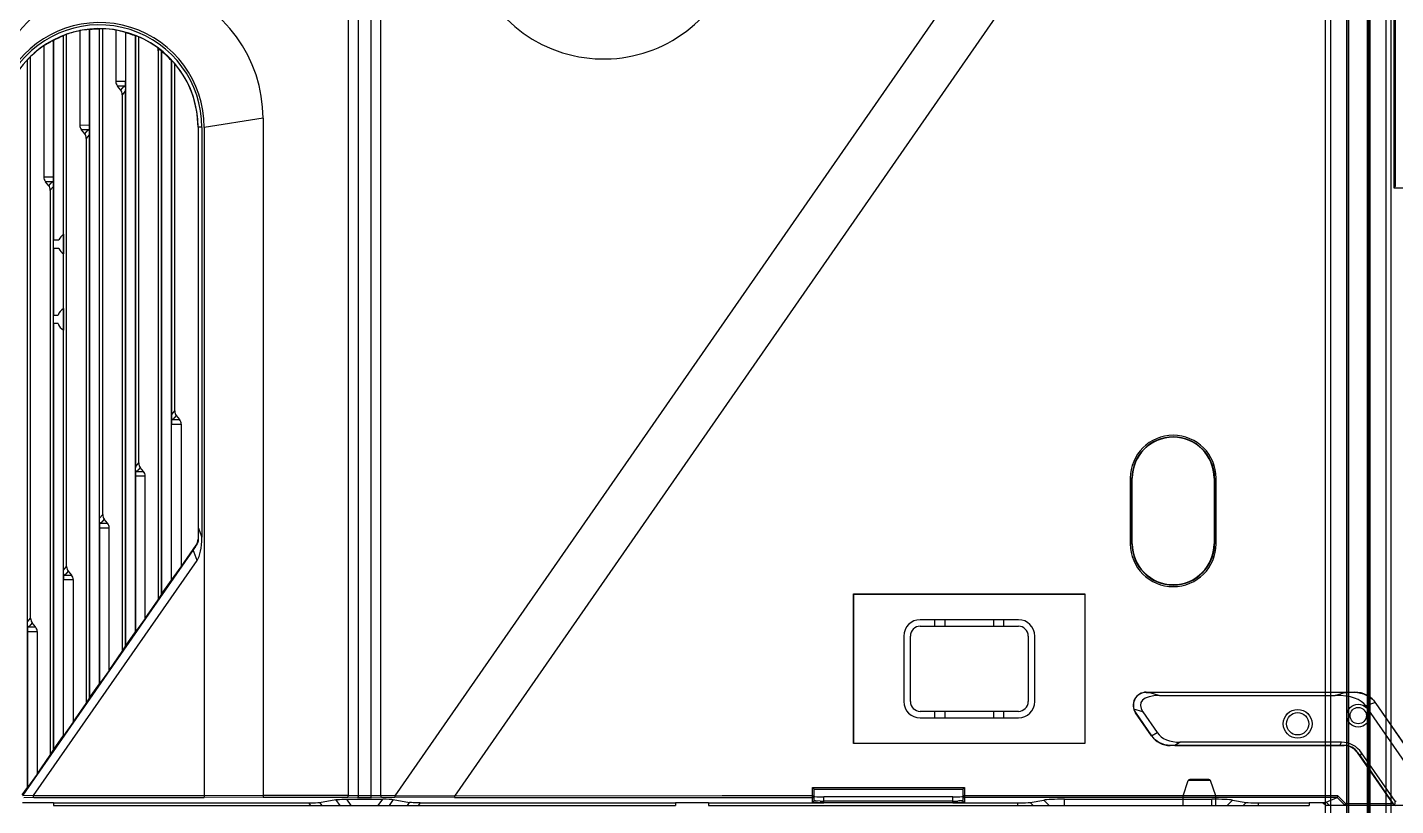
# Model space of a CAD drawing. Header units: millimetres. Extents: x 389 to 17466, y 310 to 5904.
# Drawn here: x 14310 to 14727.9, y 4533.6 to 4771.3 of the extents above; entities that cross this region are included whole.
import ezdxf

# ---------------------------------------------------------------- set-up
doc = ezdxf.new("R2010")
doc.units = ezdxf.units.MM

# ---------------------------------------------------------------- blocks, each defined once
blk = doc.blocks.new('aszfxn')
at = {"color": 7, "linetype": 'Continuous'}
for p, q in [((9650.37, 3308.69), (9651.96, 3313.36)), ((9658.74, 3313.36), (9651.96, 3313.36)), ((9658.26, 3313.69), (9652.43, 3313.69)), ((9660.32, 3308.69), (9658.74, 3313.36)), ((9650.37, 3305.69), (9650.37, 3308.69)), ((9660.32, 3308.69), (9650.37, 3308.69)), ((9660.32, 3305.69), (9660.32, 3308.69)), ((9717.32, 3271.69), (9409.6, 2828.73)), ((9717.42, 3245.55), (9427.79, 2828.63)), ((9395.35, 3228.19), (9395.35, 2828.75)), ((9405.35, 2828.75), (9405.35, 3228.19)), ((9398.35, 3226.17), (9398.35, 2828.65)), ((9402.35, 2828.65), (9402.35, 3226.17)), ((9714.78, 3076.97), (9714.78, 3014.42)), ((9715.28, 3014.92), (9715.28, 3076.47)), ((9305.29, 3017.65), (9305.29, 3059.43)), ((9305.29, 3059.43), (9305.35, 3059.4)), ((9305.35, 3059.4), (9305.35, 2998.47)), ((9308.43, 3060.91), (9308.35, 3060.78)), ((9308.35, 3000.16), (9308.35, 3060.78)), ((9308.43, 2897.67), (9308.43, 3060.91)), ((9309.35, 2898.75), (9309.35, 3061.3)), ((9313.35, 3062.4), (9313.35, 3033.49)), ((9316.29, 3033.48), (9316.29, 3062.76)), ((9316.29, 3062.76), (9316.35, 3062.71)), ((9316.35, 3062.71), (9316.35, 2858.59)), ((9319.43, 3062.94), (9319.35, 3062.86)), ((9319.35, 2862.91), (9319.35, 3062.86)), ((9319.43, 2913.5), (9319.43, 3062.94)), ((9320.35, 2914.59), (9320.35, 3062.98)), ((9324.35, 3062.58), (9324.35, 3046.86)), ((9327.29, 3061.86), (9327.29, 3046.85)), ((9327.29, 3061.86), (9327.35, 3061.79)), ((9327.35, 3061.79), (9327.35, 2874.42)), ((9330.43, 3060.84), (9330.35, 3060.78)), ((9330.35, 2878.74), (9330.35, 3060.78)), ((9330.43, 2929.34), (9330.43, 3060.84)), ((9331.35, 3060.51), (9330.43, 3060.84)), ((9331.35, 2930.42), (9331.35, 3060.51)), ((9302.35, 3057.73), (9302.35, 3017.65)), ((9337.75, 3056.69), (9337.19, 3057.13)), ((9337.75, 3056.69), (9337.35, 3056.21)), ((9337.35, 3056.21), (9337.35, 2888.59)), ((9338.26, 3056.25), (9337.75, 3056.69)), ((9338.26, 3056.25), (9338.26, 2889.99)), ((9338.26, 3056.25), (9338.35, 3056.08)), ((9338.35, 3056.08), (9338.35, 2890.26)), ((9297.35, 3053.26), (9297.43, 3053.47)), ((9297.35, 2831.24), (9297.35, 3053.26)), ((9298.35, 3054.47), (9297.43, 3053.47)), ((9297.43, 2881.83), (9297.43, 3053.47)), ((9298.35, 2882.92), (9298.35, 3054.47)), ((9341.43, 3053.3), (9341.35, 3053.26)), ((9341.35, 2894.58), (9341.35, 3053.26)), ((9341.43, 2945.17), (9341.43, 3053.3)), ((9342.35, 3052.34), (9341.43, 3053.3)), ((9342.35, 2946.26), (9342.35, 3052.34)), ((9327.29, 3046.85), (9324.35, 3046.86)), ((9325.91, 3044.25), (9324.9, 3045.47)), ((9326.92, 3045.47), (9324.9, 3045.47)), ((9325.91, 3044.25), (9326.92, 3045.47)), ((9327.26, 3043.94), (9326.35, 3042.83)), ((9326.35, 3042.83), (9326.35, 2872.76)), ((9326.92, 3045.47), (9327.28, 3045.74)), ((9327.26, 3043.92), (9327.26, 2874.16)), ((9369.35, 3035.63), (9351.35, 3032.87)), ((9369.35, 3035.63), (9369.35, 2828.75)), ((9316.29, 3033.48), (9313.35, 3033.49)), ((9314.91, 3030.88), (9313.9, 3032.1)), ((9315.92, 3032.1), (9313.9, 3032.1)), ((9314.91, 3030.88), (9315.92, 3032.1)), ((9316.26, 3030.57), (9315.35, 3029.46)), ((9315.92, 3032.1), (9316.28, 3032.37)), ((9316.26, 3030.55), (9316.26, 2858.33)), ((9349.48, 3032.87), (9349.48, 2907.03)), ((9349.51, 3032.87), (9349.48, 3032.87)), ((9349.51, 3032.88), (9349.51, 2910.64)), ((9350.65, 3032.88), (9349.51, 3032.88)), ((9350.65, 3032.85), (9350.65, 2907.68)), ((9351.35, 3032.87), (9351.35, 2828.65)), ((9315.35, 3029.46), (9315.35, 2856.92)), ((9305.29, 3017.65), (9302.35, 3017.65)), ((9303.91, 3015.04), (9302.9, 3016.26)), ((9304.92, 3016.26), (9302.9, 3016.26)), ((9303.91, 3015.04), (9304.92, 3016.26)), ((9305.26, 3014.73), (9304.35, 3013.63)), ((9304.35, 3013.63), (9304.35, 2841.09)), ((9304.92, 3016.26), (9305.28, 3016.53)), ((9305.26, 3014.71), (9305.26, 2842.49)), ((9714.78, 3014.42), (9715.2, 3014.85)), ((9714.78, 3014.42), (9717.9, 3014.42)), ((9715.2, 3014.85), (9715.18, 3014.82)), ((9305.31, 2995.91), (9305.31, 2998.48)), ((9305.31, 2998.48), (9307, 2998.48)), ((9308.38, 3000.19), (9308.38, 2994.19)), ((9307, 2995.91), (9305.31, 2995.91)), ((9305.35, 2995.92), (9305.35, 2975.47)), ((9308.35, 2977.46), (9308.35, 2994.23)), ((9308.38, 2977.49), (9308.38, 2970.9)), ((9305.31, 2972.91), (9305.31, 2975.48)), ((9305.31, 2975.48), (9306.73, 2975.48)), ((9306.73, 2972.91), (9305.31, 2972.91)), ((9305.35, 2972.92), (9305.35, 2842.76)), ((9308.35, 2847.07), (9308.35, 2970.93)), ((9341.77, 2943.62), (9341.41, 2943.35)), ((9341.43, 2945.15), (9342.35, 2946.26)), ((9342.78, 2944.84), (9341.77, 2943.62)), ((9341.77, 2943.62), (9343.79, 2943.62)), ((9342.78, 2944.84), (9343.79, 2943.62)), ((9341.4, 2894.56), (9341.4, 2942.24)), ((9341.4, 2942.23), (9344.35, 2942.23)), ((9344.35, 2942.23), (9344.35, 2898.67)), ((9330.43, 2929.31), (9331.35, 2930.42)), ((9330.4, 2926.4), (9333.35, 2926.4)), ((9330.4, 2926.4), (9330.4, 2878.73)), ((9330.77, 2927.79), (9330.41, 2927.52)), ((9331.78, 2929.01), (9330.77, 2927.79)), ((9330.77, 2927.79), (9332.79, 2927.78)), ((9332.79, 2927.78), (9331.78, 2929.01)), ((9333.35, 2882.83), (9333.35, 2926.4)), ((9634.23, 2925.69), (9634.85, 2925.69)), ((9634.23, 2925.69), (9634.23, 2905.69)), ((9634.73, 2905.69), (9634.73, 2925.69)), ((9634.85, 2905.69), (9634.85, 2925.69)), ((9659.85, 2925.69), (9660.46, 2925.69)), ((9659.85, 2925.69), (9659.85, 2905.69)), ((9659.97, 2925.69), (9659.97, 2905.69)), ((9660.46, 2905.69), (9660.46, 2925.69)), ((9319.43, 2913.48), (9320.35, 2914.59)), ((9320.78, 2913.17), (9319.77, 2911.95)), ((9321.79, 2911.95), (9320.78, 2913.17)), ((9319.4, 2910.56), (9322.35, 2910.56)), ((9319.4, 2910.56), (9319.4, 2862.89)), ((9319.77, 2911.95), (9319.41, 2911.68)), ((9319.77, 2911.95), (9321.79, 2911.95)), ((9322.35, 2867), (9322.35, 2910.56)), ((9349.51, 2910.64), (9350.65, 2907.68)), ((9344.35, 2898.67), (9348.92, 2905.25)), ((9348.92, 2905.25), (9348.95, 2905.23)), ((9349.52, 2907.03), (9349.48, 2907.03)), ((9634.85, 2905.69), (9634.23, 2905.69)), ((9660.46, 2905.69), (9659.85, 2905.69)), ((9347.95, 2903.8), (9295.92, 2828.91)), ((9299.26, 2828.74), (9349.18, 2900.59)), ((9349.18, 2900.59), (9347.95, 2903.8)), ((9308.43, 2897.64), (9309.35, 2898.75)), ((9309.78, 2897.34), (9308.77, 2896.12)), ((9309.78, 2897.34), (9310.79, 2896.11)), ((9341.4, 2894.56), (9344.35, 2898.67)), ((9308.4, 2847.06), (9308.4, 2894.74)), ((9308.4, 2894.73), (9311.35, 2894.73)), ((9308.77, 2896.12), (9308.41, 2895.85)), ((9308.77, 2896.12), (9310.79, 2896.11)), ((9311.35, 2894.73), (9311.35, 2851.16)), ((9338.35, 2890.26), (9341.35, 2894.58)), ((9341.4, 2894.56), (9341.35, 2894.58)), ((9333.35, 2882.83), (9337.35, 2888.59)), ((9337.35, 2888.59), (9338.26, 2889.99)), ((9338.26, 2889.99), (9338.35, 2890.26)), ((9549.7, 2890.34), (9620.39, 2890.34)), ((9549.75, 2890.29), (9549.7, 2890.34)), ((9549.7, 2844.65), (9549.7, 2890.34)), ((9549.75, 2890.29), (9620.35, 2890.29)), ((9549.75, 2844.69), (9549.75, 2890.29)), ((9620.35, 2890.29), (9620.39, 2890.34)), ((9620.35, 2890.29), (9620.35, 2844.69)), ((9620.39, 2890.34), (9620.39, 2844.65)), ((9297.77, 2880.28), (9297.41, 2880.02)), ((9297.43, 2881.81), (9298.35, 2882.92)), ((9298.78, 2881.5), (9297.77, 2880.28)), ((9297.77, 2880.28), (9299.79, 2880.28)), ((9299.79, 2880.28), (9298.78, 2881.5)), ((9333.35, 2882.83), (9330.4, 2878.73)), ((9600.05, 2882.49), (9570.05, 2882.49)), ((9570.05, 2880.49), (9600.05, 2880.49)), ((9574.55, 2880.49), (9574.55, 2882.49)), ((9577.55, 2882.49), (9577.55, 2880.49)), ((9592.55, 2880.49), (9592.55, 2882.49)), ((9595.55, 2882.49), (9595.55, 2880.49)), ((9297.4, 2878.9), (9300.35, 2878.89)), ((9297.4, 2878.9), (9297.4, 2831.22)), ((9300.35, 2878.89), (9300.35, 2835.33)), ((9327.35, 2874.42), (9330.35, 2878.74)), ((9330.4, 2878.73), (9330.35, 2878.74)), ((9565.05, 2877.49), (9565.05, 2857.49)), ((9567.05, 2857.49), (9567.05, 2877.49)), ((9603.05, 2877.49), (9603.05, 2857.49)), ((9605.05, 2857.49), (9605.05, 2877.49)), ((9322.35, 2867), (9326.35, 2872.76)), ((9326.35, 2872.76), (9327.26, 2874.16)), ((9327.26, 2874.16), (9327.35, 2874.42)), ((9316.35, 2858.59), (9319.35, 2862.91)), ((9319.4, 2862.89), (9319.35, 2862.91)), ((9322.35, 2867), (9319.4, 2862.89)), ((9639.1, 2860.34), (9702.78, 2860.34)), ((9639.1, 2860.29), (9639.1, 2860.34)), ((9699.65, 2860.29), (9640.16, 2860.29)), ((9640.16, 2860.29), (9643.11, 2859.34)), ((9643.11, 2859.34), (9696.86, 2859.34)), ((9696.86, 2859.34), (9699.65, 2860.29)), ((9702.78, 2860.34), (9702.78, 2860.3)), ((9311.35, 2851.16), (9315.35, 2856.92)), ((9315.35, 2856.92), (9316.26, 2858.33)), ((9316.26, 2858.33), (9316.35, 2858.59)), ((9600.05, 2854.49), (9570.05, 2854.49)), ((9574.55, 2852.49), (9574.55, 2854.49)), ((9577.55, 2854.49), (9577.55, 2852.49)), ((9592.55, 2852.49), (9592.55, 2854.49)), ((9595.55, 2854.49), (9595.55, 2852.49)), ((9638.09, 2854.29), (9635.34, 2855.17)), ((9709.09, 2857.17), (9706.19, 2856.19)), ((9719.85, 2836.52), (9706.19, 2856.19)), ((9709.3, 2856.88), (9709.35, 2856.91)), ((9720.03, 2841.42), (9709.3, 2856.88)), ((9719.85, 2841.78), (9709.35, 2856.91)), ((9311.35, 2851.16), (9308.4, 2847.06)), ((9570.05, 2852.49), (9600.05, 2852.49)), ((9635.81, 2854.06), (9635.86, 2854.09)), ((9640.68, 2847.05), (9635.81, 2854.06)), ((9635.86, 2854.09), (9640.76, 2847.04)), ((9638.09, 2854.29), (9642.47, 2847.98)), ((9305.35, 2842.76), (9308.35, 2847.07)), ((9308.4, 2847.06), (9308.35, 2847.07)), ((9640.68, 2847.05), (9640.76, 2847.04)), ((9640.76, 2847.04), (9642.47, 2847.98)), ((9304.35, 2841.09), (9305.26, 2842.49)), ((9305.26, 2842.49), (9305.35, 2842.76)), ((9549.75, 2844.69), (9549.7, 2844.65)), ((9620.39, 2844.65), (9549.7, 2844.65)), ((9620.35, 2844.69), (9549.75, 2844.69)), ((9620.35, 2844.69), (9620.39, 2844.65)), ((9646.43, 2844.04), (9646.43, 2844.09)), ((9699.52, 2844.04), (9646.43, 2844.04)), ((9649.47, 2845.04), (9647.83, 2844.1)), ((9647.83, 2844.1), (9698.25, 2844.1)), ((9698.74, 2845.04), (9649.47, 2845.04)), ((9698.25, 2844.1), (9698.74, 2845.04)), ((9699.52, 2844.1), (9699.52, 2844.04)), ((9300.35, 2835.33), (9304.35, 2841.09)), ((9703.63, 2841.89), (9703.67, 2841.93)), ((9714.52, 2826.19), (9703.63, 2841.89)), ((9704.89, 2841.82), (9704.4, 2840.88)), ((9704.4, 2840.88), (9714.76, 2825.95)), ((9715.13, 2827.08), (9704.89, 2841.82)), ((9300.35, 2835.33), (9297.4, 2831.22)), ((9295.8, 2829.02), (9297.35, 2831.24)), ((9297.4, 2831.22), (9297.35, 2831.24)), ((9537.15, 2831.19), (9583.55, 2831.19)), ((9537.65, 2830.69), (9537.15, 2831.19)), ((9537.15, 2826.76), (9537.15, 2831.19)), ((9537.65, 2830.69), (9583.05, 2830.69)), ((9537.65, 2827.26), (9537.65, 2830.69)), ((9583.05, 2830.69), (9583.55, 2831.19)), ((9583.05, 2830.69), (9583.05, 2827.26)), ((9583.55, 2831.19), (9583.55, 2826.76)), ((9299.26, 2828.74), (9295.84, 2828.69)), ((9295.85, 2826.6), (9304.85, 2826.6)), ((9299.3, 2828.15), (9296.3, 2828.1)), ((9301.29, 2828.67), (9299.23, 2828.65)), ((9299.3, 2828.15), (9351.38, 2828.15)), ((9351.35, 2828.65), (9301.29, 2828.67)), ((9305.35, 2826.54), (9383.36, 2826.54)), ((9305.35, 2826.54), (9305.35, 2825.69)), ((9305.35, 2825.69), (9495.35, 2825.69)), ((9369.35, 2828.75), (9351.35, 2828.65)), ((9351.35, 2828.65), (9351.36, 2828.27)), ((9369.38, 2828.25), (9351.38, 2828.15)), ((9395.35, 2828.75), (9369.35, 2828.75)), ((9369.35, 2828.75), (9369.36, 2828.33)), ((9369.38, 2828.25), (9395.2, 2828.25)), ((9383.95, 2825.69), (9383.36, 2826.54)), ((9386.59, 2826.67), (9391.58, 2827.52)), ((9386.59, 2826.67), (9387.27, 2825.69)), ((9392.86, 2825.69), (9391.58, 2827.52)), ((9394.8, 2827.64), (9405.88, 2827.64)), ((9394.82, 2827.64), (9396.18, 2825.69)), ((9398.2, 2828.15), (9395.2, 2828.25)), ((9398.35, 2828.65), (9395.35, 2828.75)), ((9398.2, 2828.15), (9402.5, 2828.15)), ((9402.35, 2828.65), (9398.35, 2828.65)), ((9405.35, 2828.75), (9402.35, 2828.65)), ((9405.5, 2828.25), (9402.5, 2828.15)), ((9404.51, 2825.69), (9405.88, 2827.64)), ((9409.6, 2828.73), (9405.35, 2828.75)), ((9405.5, 2828.25), (9409.57, 2828.25)), ((9409.11, 2827.52), (9407.83, 2825.69)), ((9409.11, 2827.52), (9414.1, 2826.67)), ((9427.77, 2828.15), (9409.57, 2828.25)), ((9409.6, 2828.73), (9409.59, 2828.33)), ((9427.79, 2828.63), (9409.6, 2828.73)), ((9413.42, 2825.69), (9414.1, 2826.67)), ((9417.33, 2826.54), (9416.74, 2825.69)), ((9417.32, 2826.54), (9495.35, 2826.54)), ((9427.77, 2828.15), (9537.15, 2828.15)), ((9427.79, 2828.63), (9427.78, 2828.22)), ((9509.61, 2828.65), (9427.79, 2828.63)), ((9495.35, 2826.54), (9495.35, 2825.69)), ((9495.85, 2826.6), (9504.85, 2826.6)), ((9505.35, 2826.54), (9540.65, 2826.54)), ((9505.35, 2826.54), (9505.35, 2825.69)), ((9505.35, 2825.69), (9688.85, 2825.69)), ((9537.15, 2828.65), (9509.61, 2828.65)), ((9537.15, 2828.65), (9537.65, 2828.65)), ((9537.15, 2828.15), (9537.31, 2828.17)), ((9537.25, 2826.71), (9537.15, 2826.76)), ((9539.52, 2827.09), (9538.05, 2827.17)), ((9540.65, 2826.57), (9538.69, 2826.61)), ((9580.05, 2828.4), (9540.65, 2828.4)), ((9540.65, 2826.57), (9540.65, 2828.4)), ((9580.05, 2827.07), (9540.65, 2827.07)), ((9580.05, 2826.57), (9540.65, 2826.57)), ((9580.05, 2826.57), (9580.05, 2828.4)), ((9582, 2826.61), (9580.05, 2826.57)), ((9580.05, 2826.54), (9599.85, 2826.54)), ((9697.63, 2828.65), (9583.05, 2828.65)), ((9583.1, 2827.03), (9583.05, 2827.26)), ((9583.38, 2828.18), (9583.55, 2828.15)), ((9697.42, 2828.15), (9583.55, 2828.15)), ((9599.85, 2825.69), (9599.85, 2826.54)), ((9603.61, 2826.68), (9607.83, 2827.4)), ((9603.61, 2826.68), (9604.54, 2825.69)), ((9609.43, 2825.69), (9607.83, 2827.4)), ((9614.13, 2827.64), (9659.13, 2827.64)), ((9614.13, 2825.69), (9614.13, 2827.64)), ((9659.13, 2825.69), (9659.13, 2827.64)), ((9665.43, 2827.4), (9663.82, 2825.69)), ((9665.43, 2827.4), (9669.64, 2826.68)), ((9668.71, 2825.69), (9669.64, 2826.68)), ((9673.41, 2826.54), (9688.85, 2826.54)), ((9673.41, 2825.69), (9673.41, 2826.54)), ((9688.85, 2826.54), (9688.85, 2825.69)), ((9689.35, 2826.6), (9692.94, 2826.6)), ((9692.94, 2826.6), (9694.16, 2825.69)), ((9694.07, 2826.72), (9697.42, 2828.15)), ((9694.07, 2826.72), (9695.08, 2825.69)), ((9715.09, 2825.69), (9694.16, 2825.69)), ((9697.42, 2828.15), (9699.91, 2825.69)), ((9697.63, 2828.65), (9697.46, 2828.23)), ((9697.63, 2828.65), (9700.12, 2826.19)), ((9714.52, 2826.19), (9700.12, 2826.19)), ((9714.71, 2825.9), (9714.52, 2826.19)), ((9715.09, 2825.69), (9714.71, 2825.9)), ((9714.89, 2825.89), (9714.76, 2825.95)), ((9715.13, 2827.08), (9714.89, 2825.89)), ((9714.89, 2825.89), (9715.24, 2825.69)), ((9715.13, 2827.08), (9715.42, 2827.1)), ((9720.05, 2825.69), (9715.24, 2825.69))]:
    blk.add_line(p, q, dxfattribs=at)
blk.add_lwpolyline([(9299.23, 2828.65), (9299.23, 2828.68), (9299.24, 2828.71), (9299.26, 2828.74)], dxfattribs=at)
for centre, radius in [((9685.35, 2850.69), 4.4), ((9703.85, 2853.19), 3.5), ((9703.85, 2853.19), 2.5), ((9685.35, 2850.69), 3.4)]:
    blk.add_circle(centre, radius, dxfattribs=at)
for centre, radius, start, end in [((9652.43, 3313.19), 0.5, 90, 161.222), ((9658.26, 3313.19), 0.5, 18.778, 90), ((9319.35, 3032.87), 31.3, 359.9717, 145.2427), ((9319.35, 3032.87), 30.16, 0.002, 145.2106), ((9319.35, 3032.87), 30, 111.5108, 117.8263), ((9320.98, 3032.82), 30.77, 112.2187, 114.0761), ((9319.35, 3032.87), 30.13, 101.488, 109.3829), ((9319.35, 3032.87), 30, 89.9998, 95.7412), ((9320.95, 3032.79), 30.19, 91.1352, 92.8766), ((9319.35, 3032.87), 30.13, 80.446, 88.0971), ((9319.35, 3032.87), 30, 68.4882, 74.5337), ((9319.35, 3032.87), 30.13, 53.6641, 66.5271), ((9319.35, 3032.87), 30.13, 124.3651, 134.2022), ((9319.35, 3032.87), 30, 42.8243, 50.6844), ((9319.35, 3032.87), 30.13, 0.0007, 40.2371), ((9263.8, 3046.84), 63.49, 359.0027, 0.0077), ((9323.53, 3041.8), 4.99, 41.4686, 47.265), ((9408.58, 3043.88), 81.31, 179.1384, 179.9765), ((9455.09, 3043.27), 127.83, 178.8935, 179.1744), ((9312.53, 3028.43), 4.99, 41.4688, 47.265), ((9397.58, 3030.51), 81.31, 179.1384, 179.9765), ((9444.09, 3029.9), 127.83, 178.8935, 179.1743), ((9252.8, 3033.47), 63.49, 359.0027, 0.0077), ((9241.82, 3017.63), 63.47, 359.0025, 0.0075), ((9301.53, 3012.6), 4.99, 41.468, 47.2637), ((9386.57, 3014.68), 81.31, 179.1383, 179.9765), ((9433.08, 3014.06), 127.82, 178.8935, 179.1743), ((9310.35, 2997.19), 3.59, 123.2, 159.014), ((9310.35, 2997.19), 3.59, 200.986, 236.8), ((9310.35, 2974.19), 3.84, 120.7885, 160.44), ((9310.35, 2974.19), 3.84, 199.56, 239.2115), ((9404.87, 2942.25), 63.47, 179.0025, 180.0075), ((9213.64, 2945.82), 127.8, 358.8935, 359.1743), ((9260.12, 2945.2), 81.31, 359.1383, 359.9765), ((9345.16, 2947.29), 4.99, 221.468, 227.2637), ((9647.35, 2925.69), 13.11, 0, 180), ((9647.35, 2925.69), 12.62, 0, 180), ((9647.35, 2925.69), 12.5, 0, 180), ((9393.87, 2926.41), 63.47, 179.0025, 180.0075), ((9202.62, 2929.99), 127.81, 358.8935, 359.1743), ((9249.12, 2929.37), 81.31, 359.1383, 359.9765), ((9334.16, 2931.45), 4.99, 221.468, 227.2637), ((9238.12, 2913.53), 81.31, 359.1383, 359.9765), ((9382.87, 2910.58), 63.47, 179.0025, 180.0075), ((9191.62, 2914.15), 127.82, 358.8935, 359.1743), ((9323.16, 2915.62), 4.99, 221.468, 227.2637), ((9346.35, 2907.03), 3.13, 325.2126, 0), ((9647.35, 2905.69), 13.11, 180, 0), ((9647.35, 2905.69), 12.62, 180, 0), ((9647.35, 2905.69), 12.5, 180, 0), ((9180.62, 2898.32), 127.82, 358.8935, 359.1743), ((9227.12, 2897.7), 81.31, 359.1383, 359.9765), ((9312.16, 2899.78), 4.99, 221.468, 227.2637), ((9371.87, 2894.74), 63.47, 179.0025, 180.0075), ((9360.87, 2878.91), 63.47, 179.0025, 180.0075), ((9169.62, 2882.49), 127.81, 358.8935, 359.1743), ((9216.12, 2881.87), 81.31, 359.1383, 359.9765), ((9301.16, 2883.95), 4.99, 221.468, 227.2637), ((9570.05, 2877.49), 5, 90, 180), ((9570.05, 2877.49), 3, 90, 180), ((9600.05, 2877.49), 5, 0, 90), ((9600.05, 2877.49), 3, 0, 90), ((9639.1, 2856.34), 4, 90, 214.7691), ((9702.78, 2852.34), 8, 34.7691, 90), ((9570.05, 2857.49), 5, 180, 270), ((9570.05, 2857.49), 3, 180, 270), ((9600.05, 2857.49), 5, 270, 0), ((9600.05, 2857.49), 3, 270, 0), ((9646.43, 2851.04), 7, 214.7691, 270), ((9699.52, 2839.04), 5, 34.7691, 90), ((9540.63, 2872.73), 45.65, 268.6134, 270.0243), ((9580.05, 2874.74), 47.67, 269.9939, 270.8638), ((9580.2, 2865.78), 38.71, 270.8384, 271.9727), ((9581.03, 2855.21), 28.62, 271.9568, 273.2231)]:
    blk.add_arc(centre, radius, start, end, dxfattribs=at)
for centre, major_axis, ratio, start_param, end_param in [((9473.35, 3095.75), (23.96, 34.49), 1, -4.105234, -1.570797), ((9327.35, 3035.63), (34.49, -23.96), 1, 0.607154, 3.141593), ((9319.35, 3032.87), (26.28, -18.26), 1, 0.607155, 3.141592), ((9333.39, 3053.82), (3.32, 4.02), 0.537373, -0.576354, -0.295913), ((9333.29, 3046.85), (8.94, -0.01), 0.447214, -3.141178, -2.787076), ((9322.39, 3040.44), (3.32, 4.01), 0.537547, -0.576152, -0.102517), ((9322.29, 3033.48), (8.94, -0.01), 0.447215, -3.141181, -2.787079), ((9311.39, 3027.07), (3.32, 4.01), 0.537547, -0.576152, -0.102517), ((9311.29, 3017.64), (8.94, -0.01), 0.447213, -3.141155, -2.787056), ((9300.39, 3011.23), (3.32, 4.01), 0.537556, -0.576141, -0.102519), ((9346.31, 2948.65), (-3.32, -4.01), 0.537556, -0.576141, -0.102519), ((9335.4, 2942.24), (8.94, -0.01), 0.447213, 0.000438, 0.354537), ((9335.31, 2932.81), (-3.32, -4.01), 0.537556, -0.576141, -0.102519), ((9324.4, 2926.4), (8.94, -0.01), 0.447213, 0.000438, 0.354537), ((9324.31, 2916.98), (-3.32, -4.01), 0.537556, -0.576141, -0.102519), ((9313.4, 2910.57), (8.94, -0.01), 0.447213, 0.000438, 0.354537), ((9350.2, 2892.96), (-0.42, 28.97), 0.018837, 0.913993, 1.063127), ((9346.96, 2901.39), (6.85, 10.06), 0.045196, 1.21086, 1.360671), ((9334.25, 2934.52), (13.48, -35.13), 0.265736, 0.178762, 0.605557), ((9313.31, 2901.15), (-3.32, -4.01), 0.537556, -0.576141, -0.102519), ((9302.4, 2894.73), (8.94, -0.01), 0.447213, 0.000438, 0.354537), ((9302.31, 2885.31), (-3.32, -4.01), 0.537556, -0.576141, -0.102519), ((9291.4, 2878.9), (8.94, -0.01), 0.447213, 0.000438, 0.354537), ((9648.9, 2853.33), (11.47, -3.66), 0.415384, 2.226602, 3.637656), ((9626.1, 2860.62), (17.26, -0.27), 0.011165, -0.717804, -0.618901), ((9687.01, 2848.53), (-19.69, -6.66), 0.433035, -3.017333, -2.233679), ((9723.57, 2860.89), (29.51, 0.48), 0.011866, -2.515787, -2.352766), ((9639.02, 2856.29), (3.16, 2.19), 0.999657, 2.829105, 3.141593), ((9702.89, 2852.42), (6.42, 4.45), 0.999848, 0, 0.046419), ((9655.26, 2855.86), (13.04, 7.49), 0.5986, -3.09043, -2.335701), ((9633.75, 2843.5), (18.83, 0.45), 0.021083, 0.726126, 0.83142), ((9702.48, 2844.69), (10.28, 0.25), 0.052972, -1.996088, -1.863819), ((9697, 2834.22), (5.22, 9.98), 0.799087, -0.395949, 0.395949), ((9702.48, 2844.69), (-5.66, 8.59), 0.052972, -4.419367, -4.287098), ((9304.85, 2826.57), (0.5, 0), 0.052408, 0, 1.570796), ((9380.61, 2826.93), (6.22, -0.17), 0.056354, -1.11136, -0.276134), ((9403.13, 2827.25), (6.22, 0.17), 0.056354, 0.276134, 1.11136), ((9495.85, 2826.57), (0.5, 0), 0.052408, 1.570796, 3.141593), ((9504.85, 2826.57), (0.5, 0), 0.052408, 0, 1.570796), ((9540.65, 2828.46), (3, 0), 0.017455, 3.141593, 4.712389), ((9580.05, 2828.46), (3, 0), 0.017455, -1.570796, 0), ((9599.85, 2826.75), (3.94, 0), 0.05248, -1.570796, -0.299349), ((9614.13, 2827.3), (6.6, 0), 0.05248, 1.570796, 2.842244), ((9659.13, 2827.3), (6.6, 0), 0.05248, 0.299349, 1.570796), ((9673.41, 2826.75), (3.94, 0), 0.05248, -2.842244, -1.570796), ((9689.35, 2826.57), (0.5, 0), 0.052408, 1.570796, 3.141593), ((9690.16, 2826.75), (3.94, 0), 0.05248, -0.785693, -0.122661)]:
    blk.add_ellipse(centre, major_axis=major_axis, ratio=ratio, start_param=start_param, end_param=end_param, dxfattribs=at)
for points in [[(9305.29, 3059.43), (9304.28, 3058.92), (9303.3, 3058.35), (9302.35, 3057.73)], [(9316.29, 3062.76), (9315.31, 3062.69), (9314.32, 3062.57), (9313.35, 3062.4)], [(9327.29, 3061.86), (9326.33, 3062.15), (9325.34, 3062.39), (9324.35, 3062.58)], [(9349.52, 2907.03), (9349.52, 2906.4), (9349.31, 2905.74), (9348.95, 2905.23)], [(9583.05, 2828.65), (9583.05, 2828.47), (9583.2, 2828.16), (9583.36, 2828.22)], [(9583.55, 2826.76), (9583.38, 2826.76), (9583.09, 2826.86), (9583.12, 2827.03)]]:
    blk.add_open_spline(points, degree=3, dxfattribs=at)
for points, knots in [([(9639.1, 2860.29), (9637.92, 2860.29), (9635.42, 2859.05), (9634.99, 2856.31), (9635.34, 2855.17)], [0, 0, 0, 0, 0.499491, 1, 1, 1, 1]), ([(9702.78, 2860.3), (9703.98, 2860.3), (9706.43, 2859.73), (9708.36, 2858.13), (9709.09, 2857.17)], [0, 0, 0, 0, 0.499878, 1, 1, 1, 1]), ([(9646.43, 2844.09), (9645.34, 2844.09), (9643.11, 2844.62), (9641.39, 2846.14), (9640.76, 2847.04)], [0, 0, 0, 0, 0.499774, 1, 1, 1, 1]), ([(9703.67, 2841.93), (9703.22, 2842.59), (9701.97, 2843.73), (9700.32, 2844.11), (9699.52, 2844.1)], [0, 0, 0, 0, 0.500003, 1, 1, 1, 1]), ([(9299.3, 2828.15), (9299.28, 2828.15), (9299.24, 2828.31), (9299.24, 2828.43), (9299.23, 2828.56)], [0, 0, 0, 0, 0.093991, 1, 1, 1, 1]), ([(9391.58, 2827.52), (9391.73, 2827.54), (9392.8, 2827.64), (9393.88, 2827.64), (9394.8, 2827.64)], [0, 0, 0, 0, 0.140889, 1, 1, 1, 1]), ([(9395.2, 2828.25), (9395.22, 2828.25), (9395.34, 2828.35), (9395.34, 2828.53), (9395.31, 2828.66)], [0, 0, 0, 0, 0.135315, 1, 1, 1, 1]), ([(9398.35, 2828.65), (9398.35, 2828.59), (9398.32, 2828.48), (9398.38, 2828.23), (9398.24, 2828.26), (9398.23, 2828.28)], [0, 0, 0, 0, 0.367766, 0.841685, 1, 1, 1, 1]), ([(9402.5, 2828.15), (9402.48, 2828.15), (9402.35, 2828.24), (9402.36, 2828.43), (9402.38, 2828.55)], [0, 0, 0, 0, 0.135315, 1, 1, 1, 1]), ([(9405.35, 2828.75), (9405.35, 2828.7), (9405.38, 2828.59), (9405.32, 2828.34), (9405.46, 2828.37), (9405.47, 2828.39)], [0, 0, 0, 0, 0.366692, 0.838955, 1, 1, 1, 1]), ([(9417.32, 2826.54), (9416.96, 2826.54), (9415.89, 2826.56), (9414.81, 2826.55), (9414.1, 2826.67)], [0, 0, 0, 0, 0.333882, 1, 1, 1, 1]), ([(9537.15, 2826.76), (9537.27, 2826.76), (9537.53, 2826.77), (9537.58, 2827.08), (9537.52, 2827.16)], [0, 0, 0, 0, 0.543368, 1, 1, 1, 1]), ([(9538.69, 2826.61), (9538.52, 2826.61), (9538.05, 2826.64), (9537.56, 2826.65), (9537.25, 2826.71)], [0, 0, 0, 0, 0.344036, 1, 1, 1, 1]), ([(9537.31, 2828.17), (9537.39, 2828.19), (9537.6, 2828.25), (9537.57, 2828.48), (9537.52, 2828.54)], [0, 0, 0, 0, 0.51918, 1, 1, 1, 1]), ([(9538.05, 2827.17), (9537.95, 2827.18), (9537.85, 2827.2), (9537.65, 2827.22), (9537.65, 2827.26)], [0, 0, 0, 0, 0.72902, 1, 1, 1, 1]), ([(9583.05, 2827.26), (9583.05, 2827.22), (9582.85, 2827.2), (9582.43, 2827.12), (9581.91, 2827.11), (9581.54, 2827.1)], [0, 0, 0, 0, 0.074535, 0.274567, 1, 1, 1, 1]), ([(9583.55, 2826.76), (9583.55, 2826.68), (9583.07, 2826.72), (9582.86, 2826.65), (9582.63, 2826.63)], [0, 0, 0, 0, 0.265557, 1, 1, 1, 1]), ([(9699.91, 2825.69), (9699.84, 2825.78), (9699.62, 2826.04), (9699.98, 2826.19), (9700.12, 2826.19)], [0, 0, 0, 0, 0.446275, 1, 1, 1, 1])]:
    blk.add_open_spline(points, degree=3, knots=knots, dxfattribs=at)
blk = doc.blocks.new('*U25')
blk.add_blockref('aszfxn', (-9400.35, -3069.19))
blk = doc.blocks.new('*U26')
at = {"color": 0, "linetype": 'ByBlock', "lineweight": -2, "transparency": 16777216}
for p in [(3200, 2880), (3200, 2400)]:
    blk.add_blockref('*U25', p, dxfattribs=at)
blk = doc.blocks.new('wgrbf')
at = {"color": 114, "linetype": 'Continuous', "true_color": 0x139b48}
for p, q in [((5483.68, 2349.4), (6425.18, 2349.4)), ((6425.18, 2347.9), (5483.68, 2347.9)), ((5506.19, 2342.23), (6394.77, 2342.23)), ((6395.32, 2343), (5530.33, 2343)), ((6394.93, 2342.5), (5530.72, 2342.5)), ((5506.19, 2336.56), (6394.77, 2336.56)), ((6394.93, 2336.3), (5530.72, 2336.3)), ((6395.32, 2335.8), (5530.33, 2335.8)), ((5483.68, 2330.9), (6425.18, 2330.9)), ((6425.18, 2329.4), (5483.68, 2329.4))]:
    blk.add_line(p, q, dxfattribs=at)

msp = doc.modelspace()

# ---------------------------------------------------------------- block references
msp.add_blockref('*U26', (11212.979, 1897.1281))
at = {"rotation": 89.99999999999999}
msp.add_blockref('wgrbf', (17055.8742, -1430.0477), dxfattribs=at)

doc.saveas('drawing.dxf')
